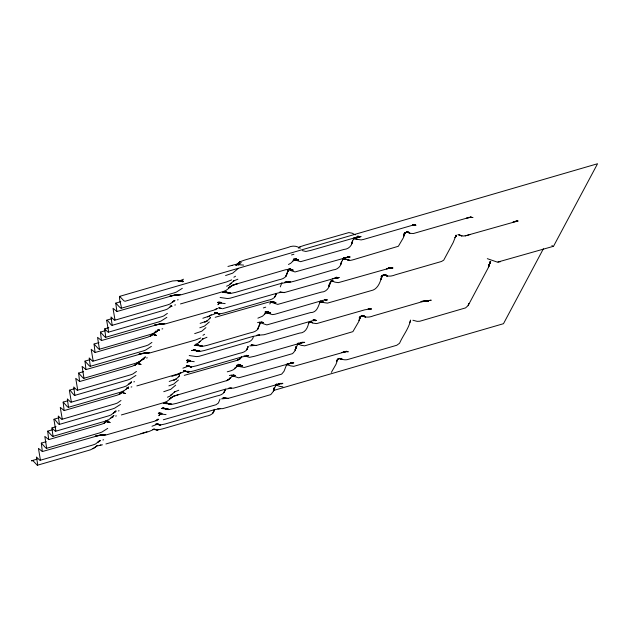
<?xml version="1.0" encoding="UTF-8"?>
<svg xmlns="http://www.w3.org/2000/svg" width="629" height="629" viewBox="0 0 629 629"><rect width="100%" height="100%" fill="white"/><g stroke="black" fill="none" stroke-linecap="round" stroke-linejoin="round"><path stroke-width="0.94" d="M360.126 316.89L358.805 321.474L352.885 331.656L304.703 345.84L301.236 345.329L297.666 343.859M381.952 275.903C380.427 281.886 377.832 289.56 370.961 290.692L327.528 303.115L324.202 302.667L320.405 301.165L323.416 302.297L320.287 301.377L323.078 302.014L320.177 301.59L322.905 301.849L319.949 302.022L321.317 301.315M359.135 320.586L360.684 316.277L359.143 317.999L361.022 316.104L362.988 315.506M380.97 279.598L382.511 275.29L380.97 277.004L382.849 275.109L384.814 274.519M409.801 322.653L410.556 320.075C408.858 328.566 402.969 335.461 399.549 343.253L396.765 345.266L348.82 359.206C345.714 360.464 342.302 359.631 339.346 358.365L342.223 359.206L339.007 358.546L341.657 358.632L338.913 358.577L341.461 358.42L338.465 358.734M455.978 235.403L453.21 242.495L443.736 260.139L441.495 261.475L395.484 274.763C391.859 276.304 387.519 276.988 384.099 274.527L387.267 275.903L383.784 274.763L386.222 274.952L383.478 274.897L384.909 274.488M468.762 303.548L468.212 305.395L468.77 303.799M273.324 391.207L274.425 387.527L273.363 391.057L274.48 387.425L273.403 390.892L276.438 383.824M455.994 235.27L455.247 237.66L456.19 235.175M490.274 261.633L488.222 267.82L468.102 305.608L465.562 307.896L419.826 321.238L417.161 321.364L412.915 320.24M288.121 270.344L285.825 276.375L287.076 273.308C286.682 277.578 282.39 279.221 278.773 279.819L235.419 292.406L230.45 293.46L225.842 292.1M490.274 261.593L488.529 266.861L490.337 261.554M288.145 270.281L287.335 272.711L288.302 270.273M214.575 409.337L213.097 412.624M490.046 262.364L488.552 266.68L490.691 261.46M220.032 399.093L218.428 403.016L216.046 404.73L163.328 419.771M490.478 261.342L488.568 266.256L490.636 261.334M260.107 323.22L257.631 329.321L258.889 326.247C258.488 330.516 254.195 332.167 250.578 332.765L207.232 345.352L202.255 346.406L197.648 345.038M280.275 286.879L281.949 282.649M153.091 429.269L157.62 429.992L162.565 428.892L205.911 416.296C209.512 415.675 213.836 414.181 214.3 409.911M259.816 323.872L259.211 325.35L260.296 323.18M288.318 270.195L287.406 272.404L288.491 270.242M212.987 413.104L214.426 409.715M253.487 336.397C252.929 339.526 250.389 341.767 247.323 342.31L199.149 356.289L196.578 356.612L189.211 355.542M225.402 389.115L223.979 392.512L225.237 389.437C224.836 393.707 220.543 395.358 216.926 395.956L173.58 408.543L168.603 409.597L163.115 407.969L168.603 409.597L162.604 408.048L168.879 409.267L161.511 408.504M248.141 346.414L246.717 349.818L247.968 346.744C247.574 351.013 243.281 352.657 239.665 353.254L196.311 365.85L191.358 366.927L187.639 366.062M276.335 293.476L274.904 296.872L276.162 293.798C275.769 298.067 271.476 299.719 267.86 300.316L224.506 312.904L219.552 313.989L215.047 312.872M330.359 282.492L328.928 286.352L329.958 283.247C329.494 287.752 326.278 292.045 321.34 292.115L277.751 304.405L270.541 302.022M328.936 285.55L330.327 282.547M455.278 237.259L455.962 235.796M273.19 391.592L270.761 394.611L226.904 407.458L222.611 408.646L217.838 408.716L220.488 408.567L213.561 409.927L165.388 423.915L160.434 425L157.596 424.339M328.92 285.275L331.184 280.99L330.437 282.335M308.587 323.377C307.683 327.968 305.057 333.111 299.514 333.103L256.089 345.533L251.537 345.069M353.152 239.688L351.642 243.848L352.468 240.978C352.24 245.483 348.647 249.155 344.079 249.414L300.583 261.68L293.279 259.329L296.102 260.5M543.393 248.762L503.483 323.699L273.426 390.515M342.986 258.81L340.729 264.337L341.555 261.467C341.319 265.981 337.742 269.652 333.166 269.912L294.631 281.1L289.741 282.342L284.858 282.177L290.323 281.776L280.66 283.545L230.072 298.217L227.501 298.547L220.134 297.478M320.255 301.511C318.266 306.142 317.095 312.692 310.427 312.605L266.838 324.902L259.628 322.52M298.272 342.836L295.229 349.905L296.306 346.437L295.198 350.07L296.251 346.54L294.797 351.053L292.587 353.624L244.351 367.462L240.325 366.723L236.874 365.3M286.604 364.702L283.993 371.33L281.674 374.121L237.817 386.969L233.524 388.148L228.752 388.227L231.401 388.069L224.474 389.437L176.309 403.417L171.332 404.471L165.844 402.843M330.469 282.279L331.271 281.006M331.562 280.534L330.555 282.122L331.719 280.652M331.357 372.376L335.957 364.388L337.946 358.978L336.468 361.305L338.111 358.876L336.405 360.692M342.349 259.974L344.047 257.654L342.459 259.753L344.377 257.937L342.522 259.651L344.55 258.102L342.577 259.541L344.731 258.267L342.687 259.329L345.643 259.156L342.915 258.896L345.816 259.313L343.025 258.684L346.147 259.596L343.143 258.464L348.317 259.934M354.434 237.856L353.38 239.264L354.787 238.124M309.869 321.545L308.808 322.944L310.089 321.733M331.75 280.597L330.642 281.957L331.915 280.746M210.314 317.747L207.216 320.971L200.132 323.377M179.399 375.812L176.293 379.043L169.209 381.449M209.394 318.809L210.495 317.519M178.471 376.873L179.572 375.584M269.731 303.956L270.289 303.327M237.896 279.205L233.296 281.084L234.051 280.66L228.862 285.22L226.582 286.203M206.972 337.278L202.373 339.157L203.128 338.724L197.938 343.285L195.658 344.275M178.785 390.216L174.178 392.095L174.933 391.67L169.744 396.231L167.463 397.214M156.023 330.956L152.304 334.848L147.98 337.128L94.995 352.523M139.323 361.29L136.847 363.884L132.522 366.164L79.537 381.559M123.237 390.971L119.353 394.352L117.057 395.201L64.072 410.588M107.779 420.007L103.934 423.372L101.599 424.229L48.614 439.624M219.647 302.926L217.925 304.695L220.606 302.25M188.724 360.991L187.002 362.76L189.683 360.323M160.529 413.937L158.807 415.706L161.488 413.261M157.226 419.645L156.078 420.825L158.091 419M120.807 301.629L115.744 303.194L116.9 311.465L113.016 308.32L114.965 319.815L114.266 320.098L111.011 316.961L112.159 325.224L111.199 324.934L107.606 320.562L106.647 320.279L108.605 331.774L107.897 332.057L104.642 328.912L105.79 337.175L104.831 336.892L100.428 332.088L101.434 340.493L97.558 337.356L99.429 349.134L98.47 348.843L94.059 344.047L95.065 352.452L91.189 349.307L93.139 360.802L92.432 361.085L89.176 357.948L90.332 366.212L89.373 365.929L84.97 361.125L85.976 369.53L82.092 366.385L83.964 378.171L83.004 377.88L78.601 373.076L79.608 381.481L75.732 378.344L77.681 389.838L76.974 390.122L73.719 386.984L74.867 395.248L73.907 394.957L70.322 390.585L69.363 390.294L71.313 401.789L70.605 402.073L67.35 398.935L68.506 407.199L67.547 406.916L63.144 402.112L64.142 410.517L60.266 407.38L62.216 418.875L61.508 419.158L58.253 416.013L59.409 424.276L58.45 423.993L54.857 419.622L53.897 419.331L55.855 430.826L55.148 431.109L51.892 427.972L53.04 436.235L52.081 435.944L47.678 431.148L48.685 439.553L44.808 436.408L46.672 448.186L45.72 447.903L41.31 443.099L42.316 451.504L38.44 448.367L40.39 459.862L39.682 460.145L36.427 457L37.638 463.982L37.331 465.256L32.991 460.758L31.45 460.798L37.064 459.162M115.893 303.052C126.075 315.098 118.629 302.266 119.628 296.377L172.503 280.998L177.74 280.55L182.717 281.485L177.535 280.573L183.157 281.257L177.449 280.62L182.764 280.849L179.642 280.872L183.519 279.221M179.501 373.917L180.798 372.683M209.944 315.852L211.218 314.634M179.021 373.917L180.295 372.698M179.43 374.074L180.696 372.911M310.105 321.702L308.87 322.842L310.223 321.804M215.197 309.814L216.533 308.595M241.772 356.84L239.783 358.852L241.591 356.895C239.688 360.04 235.867 360.637 232.651 361.628L184.266 375.364M174.39 300.536L170.137 303.933L167.723 304.853L114.745 320.24M171.662 305.663L167.408 309.051L164.995 309.979L112.017 325.366M158.28 330.154L154.679 332.961L152.265 333.889L99.28 349.276M131.382 381.929L126.484 385.907L124.07 386.827L71.085 402.222M115.925 410.965L111.026 414.943L108.613 415.863L55.627 431.25M113.841 415.51L108.298 420.062L105.884 420.99L52.899 436.377M99.814 440.583L95.561 443.972L93.147 444.9L40.162 460.286M97.078 445.717L92.982 448.736M174.445 300.434L172.558 302.077L175.051 300.615M169.83 307.204L171.717 305.56M158.359 330.021L157.101 331.113L159.585 329.651M131.422 381.866L128.906 384.06L131.39 382.597M126.177 389.178L128.693 386.992L123.756 391.034L121.342 391.953L68.357 407.34M115.964 410.902L113.448 413.088L115.933 411.625M110.712 418.214L113.865 415.478M99.869 440.481L97.982 442.124L100.467 440.662M95.254 447.243L97.149 445.623M265.941 312.928L262.466 316.253L257.874 318.156M236.425 366.982L237.746 365.874M232.95 375.568L228.814 379.444L226.582 380.655L178.384 394.713L173.533 396.27L169.311 398.755L173.628 396.239M237.935 265.234L241.261 262.505M167.377 313.376L163.705 315.962L161.362 316.804L108.377 332.198M151.911 342.412L148.247 344.999L145.897 345.84L92.911 361.227M136.454 371.44L132.782 374.035L130.439 374.876L77.453 390.263M120.988 400.476L117.324 403.063L114.973 403.904L61.988 419.299M238.234 268.473L232.683 273.151L225.591 275.557M209.347 321.962L204.488 326.097L199.81 327.803M205.919 327.638L201.76 331.224L194.675 333.629M178.424 380.034L173.565 384.162L168.887 385.868M175.695 385.152L170.836 389.288L163.752 391.694M292.933 260.893L294.175 259.919L290.661 263.315L288.459 264.479M264.738 313.84L265.981 312.865M234.373 368.484L236.079 367.139C234.192 370.229 230.473 370.929 227.266 371.802M231.102 283.199L230.088 283.986L230.788 283.443M200.179 341.272L199.165 342.05L199.865 341.508M171.984 394.21L170.97 394.996L171.678 394.454M354.811 238.084L353.49 239.044L354.929 238.202M310.246 321.773L308.925 322.732L310.364 321.883M236.638 366.518L237.817 365.716M298.303 248.062L300.489 246.623L305.324 245.035L348.843 232.588L352.122 233.155L355.259 234.876M95.034 447.486L90.427 449.853L37.331 465.256M236.252 264.557L239.767 262.269L235.859 265.234L239.83 261.923L236.024 265.352L239.963 261.735L244.854 260.005L288.208 247.409C292.123 245.499 296.66 245.648 300.198 248.298M182.316 288.318L176.442 292.053L174.091 292.894L121.106 308.289M166.858 317.346L160.977 321.089L158.634 321.93L105.648 337.317M151.392 346.382L145.519 350.125L143.168 350.966L90.183 366.353M135.935 375.419L130.054 379.153L127.711 379.995L74.725 395.389M120.469 404.447L114.596 408.19L112.245 409.031L59.26 424.418M107.74 428.357L101.859 432.099L99.516 432.941L46.53 448.328M233.87 277.224L235.521 276.233M231.692 279.866L226.55 281.934L180.649 294.915M202.947 335.288L204.598 334.298M200.769 337.93L195.627 339.998L149.733 352.979M144.127 358.687L141.635 360.15L145.417 356.863L139.135 362.037L136.8 362.917L83.822 378.312M319.839 302.234L321.277 301.393M298.563 247.7L300.253 246.804M184.053 371.629L179.847 373.453L136.847 385.907M153.13 429.701L148.924 431.518L105.924 443.972M354.968 238.124L353.6 238.831L356.557 238.658L353.828 238.399L356.729 238.823L353.938 238.187L357.06 239.106L354.056 237.974L357.366 239.319L361.18 239.924L363.664 239.397L411.853 225.449L415.911 225.158L412.86 224.875L415.683 225.339L413.347 224.899M310.404 321.812L309.036 322.52L311.992 322.347L309.264 322.087L312.165 322.504L309.374 321.875L312.495 322.787L309.492 321.655L313.289 323.164L316.615 323.605L364.859 309.798L371.346 308.839L368.162 308.493L371.039 309.083L368.657 308.548M217.799 308.422L213.498 310.262L165.191 323.943M158.689 419.433L154.38 421.273L106.073 434.954M236.182 264.707L237.44 264.086M207.499 316.93L209.764 315.907L202.86 318.258M176.576 374.994L178.84 373.972L171.937 376.323M204.771 322.048L207.035 321.026L204.944 321.969M173.848 380.12L176.112 379.098L174.021 380.042M293.916 254.234L291.526 254.965M265.721 307.172L263.331 307.911M211.116 315.239L217.382 312.865L214.458 313.328M182.921 368.185L189.187 365.811L186.263 366.275M151.998 426.25L158.264 423.875L155.339 424.339M147.005 431.785L140.967 433.609M178.29 394.721L173.533 396.27L167.015 401.357L164.381 402.481L121.389 414.943M227.942 266.468L235.584 264.408L238.407 264.66M497.971 262.018L553.52 246.277L597.55 163.744L125.108 301.244L123.976 300.874L119.628 296.377M302.345 250.625L305.851 251.466L311.009 250.342L359.065 236.583L354.166 237.801L361.093 236.465L358.459 236.653L360.417 236.819L358.105 236.189M116.821 311.536L174.752 295.04L169.885 296.07L180.114 294.631L174.925 294.962L180.271 294.757L177.865 294.757M106.796 320.137L111.71 318.706M180.499 303.933L223.499 291.471L226.133 290.346L232.651 285.259L237.408 283.71L232.651 285.259L228.429 287.744L232.746 285.228L237.503 283.703L285.676 269.723L290.818 269.055L288.082 269.259L293.303 270.187L289.584 268.85L292.619 270.525L289.733 268.897M104.713 328.841L108.809 327.654M100.428 332.088L105.35 330.657M101.363 340.564L159.294 324.077L154.419 325.107L164.649 323.66L159.467 323.99L164.814 323.793L162.408 323.793M457.904 234.696L461.977 235.891L458.973 234.774C462.425 237.149 466.592 235.623 470.122 234.46L518.084 220.936L513.075 221.919L517.761 221.156L515.914 220.897M94.059 344.047L98.981 342.616M84.97 361.125L89.884 359.694M85.898 369.6L143.837 353.105L138.962 354.143L149.191 352.696L144.01 353.026L149.348 352.822L146.942 352.83M78.601 373.076L83.515 371.653M69.505 390.153L74.426 388.73M63.144 402.112L67.24 400.917M297.21 344.716L298.822 344.252M54.047 419.189L58.961 417.758M51.963 427.901L56.06 426.706M47.678 431.148L52.6 429.717M286.297 365.213L288.711 364.513M41.31 443.099L46.231 441.668M42.245 451.575L100.176 435.087L95.301 436.117L105.53 434.67L100.349 435.001L105.696 434.804L103.29 434.804M275.384 385.711L276.988 385.239M466.592 218.177L413.481 233.508L410.383 233.359L406.798 231.865L409.856 233.1L406.649 231.991L408.764 232.038L405.587 232.416L403.708 234.31L405.453 232.471L403.755 234.774L405.328 232.541L403.81 235.961L404.887 232.942L403.48 237.565L398.361 246.261L352.751 259.887L350.267 260.422L347.302 259.848L349.252 259.997M465.208 235.867L470.122 234.46M363.075 315.475L361.651 315.884L364.395 315.939L361.919 315.774L365.363 316.843L362.273 315.514C365.693 317.975 370.033 317.291 373.657 315.75L421.611 301.873L426.352 300.992L421.194 301.621L431.227 300.198L421.029 301.48L428.695 300.866L425.377 300.914L428.286 301.338L425.723 300.992M471.325 217.052L466.404 218.224L471.168 217.186L468.165 217.469L472.992 217.5L470.178 217.28L470.822 217.335M215.189 317.291L268.402 302.179L273.536 301.503L270.808 301.708L276.021 302.635L272.892 301.692L275.337 302.974L273.065 301.723M222.446 308.76L275.549 293.649L279.685 292.587L284.607 292.375M249.776 345.911L256.412 345.321M221.581 398.857L228.217 398.267M177.457 299.915L178.211 299.75M161.999 328.951L162.754 328.786M146.533 357.987L147.288 357.815M133.804 381.897L134.559 381.724M118.338 410.926L119.101 410.761M102.881 439.962L103.636 439.797M257.56 322.598L260.036 322.048L263.559 322.693L261.499 321.749M229.365 375.537L231.842 374.994L235.364 375.639L233.304 374.687M97.464 445.875L102.433 444.805M237.298 364.749L242.44 365.74L238.808 364.6L242.047 366.031L238.65 364.49L241.866 366.094L239.059 364.647M174.728 305.041L175.499 304.892M131.076 387.016L131.838 386.874M115.61 416.052L116.381 415.903M100.153 445.088L100.915 444.939M500.535 261.664L497.397 262.136L487.302 258.668M225.434 292.029L222.454 292.367L230.725 293.13L224.451 291.919L230.45 293.46L225.905 292.108M197.239 344.967L194.259 345.313L202.53 346.076L196.256 344.857L202.255 346.406L197.71 345.054M194.51 350.094L191.53 350.439L199.841 350.825L193.858 350.259L199.692 351.43L193.528 349.983L199.527 351.525L204.496 350.479L252.669 336.491L259.596 335.131L256.947 335.281L259.596 335.131M166.315 403.04L163.336 403.378L171.607 404.14L165.333 402.93L171.332 404.471L165.875 402.851M161.354 408.418L163.587 408.158M268.096 311.559L265.108 311.882L270.635 312.794L266.995 311.654L270.242 313.093L266.845 311.552L270.061 313.148L267.254 311.709M282.877 386.827L279.41 386.316L275.84 384.846M217.406 302.596L225.166 303.626M186.483 360.669L194.243 361.691M158.288 413.607L166.048 414.637M330.98 281.312L333.637 281.187L331.318 280.668L334.887 282.138L338.355 282.649L391.411 267.655L386.497 268.85L391.246 267.757L388.211 267.978L393.023 267.978L391.089 267.702M158.021 429.418L152.611 429.473L157.958 429.764L154.081 429.34M183.534 371.401L188.952 371.362M279.732 292.131L284.371 292.556L337.23 277.578L332.332 278.796L339.267 277.452L336.633 277.641L338.591 277.806L336.279 277.185M280.904 383.344L282.382 383.619L280.243 383.533L282.877 383.344L275.942 384.689L280.841 383.462L227.895 398.471L223.342 398.015M231.787 265.469L232.628 265.485M281.517 292.477L284.284 292.587L280.062 292.139M258.778 335.171L264.031 334.746L312.212 320.79L316.206 320.35L313.273 319.736M253.322 345.423L256.089 345.533L251.175 344.92M225.135 398.361L227.895 398.471L222.981 397.866M217.878 302.242L220.653 302.376M186.962 360.307L189.73 360.441M158.767 413.253L160.615 413.339M237.99 264.62L243.627 265.1M189.785 360.323L187.065 360.071L190.367 360.944L188.008 360.205M161.59 413.269L158.87 413.017L162.172 413.882L159.027 412.907M325.107 299.553L327.119 299.86L323.125 300.292L274.944 314.248L272.388 314.618L265.084 312.275L267.907 313.446M293.68 258.857L298.437 260.147L295.04 258.605L298.303 260.194L295.685 258.889M325.193 299.687L327.033 299.899L324.721 299.522M214.953 313.077L219.82 313.659M186.766 366.015L191.625 366.597M184.038 371.141L188.897 371.723M156.81 424.205L160.702 424.669M286.973 282.232L285.849 282.051M182.78 281.509L178.314 280.793L182.614 281.745M214.937 313.116L219.718 313.887L214.52 312.857M186.742 366.054L191.523 366.825L187.19 365.968M184.014 371.181L188.794 371.951L183.597 370.921L188.629 372.053L193.583 370.968L241.756 356.981L248.683 355.621L246.033 355.778L247.912 355.77L246.348 355.299M155.819 424.127L160.599 424.897L157.132 424.213M301.991 342.223L304.703 342.349L297.776 343.693L302.667 342.475L254.611 356.25L249.461 357.358L244.036 355.715M280.259 292.233L281.745 292.516M251.325 345.03L253.55 345.463M223.13 397.976L225.355 398.409M153.775 429.151L157.336 429.882L153.924 429.175M105.641 421.076L107.315 421.43M218.806 307.872L221.471 308.438L218.876 307.825M177.865 280.581L183.047 281.753M214.497 312.872L219.552 313.989L215.11 312.88M346.044 351.281L348.301 351.784L343.646 351.666L346.681 351.446L341.932 352.531L346.846 351.344L293.79 366.337L290.323 365.819L286.753 364.356M187.143 365.999L191.358 366.927L186.915 365.819M157.069 424.253L160.434 425L156.88 424.111M216.242 312.967L217.909 313.36M171.56 306.331L172.024 306.441L170.184 305.93M158.822 330.241L159.286 330.351L157.447 329.84M143.365 359.277L143.829 359.387M127.899 388.305L128.363 388.415L126.523 387.904M112.442 417.341L112.905 417.452M413.324 224.915L415.525 225.457L413.222 224.868M184.187 370.945L188.629 372.053L184.124 370.937M186.852 365.811L191.137 366.904L187.473 365.889M157.643 424.316L160.214 424.976L157.462 424.205M153.075 334.376L155.756 335.068L153.177 334.392M136.721 363.177L140.298 364.105M105.798 421.241L109.375 422.169L105.931 421.265M218.813 302.219L221.29 302.871L218.931 302.14M239.555 366.275L236.826 365.543L240.074 366.613L236.858 365.378L240.136 366.652M347.963 256.899L349.504 257.316L347.546 257.151L350.18 256.962L343.245 258.307L348.144 257.08L295.032 271.956L287.823 269.574M325.224 299.593L326.766 300.009L324.572 299.467L326.254 300.253L324.674 299.514L326.86 299.97L324.871 299.49M151.966 334.196L156.558 335.477L152.682 334.4M136.501 363.224L141.1 364.506L137.224 363.436M122.883 392.771L125.635 393.542L122.616 392.708M105.578 421.296L110.177 422.578L106.301 421.501M413.206 224.883L415.447 225.52L412.876 224.773M368.641 308.564L370.882 309.201L368.421 308.485M194.07 349.905L199.527 351.525L194.919 350.164M390.122 267.569L392.559 268.339L390.939 267.757M280.235 383.328L281.855 383.847M226.534 292.147L230.23 293.421L226.872 292.202M198.339 345.085L202.035 346.367L200.352 345.753M196.539 350.534L199.307 351.493L195.108 349.968M168.344 403.472L171.112 404.431L168.596 403.519M165.616 408.598L168.383 409.558L165.867 408.646M368.405 308.501L370.725 309.326L368.303 308.462M313.25 319.744L315.593 320.617L313.84 319.957M233.941 376.401L231.433 375.466L238.643 377.84L291.754 362.972L286.855 364.191L293.79 362.847L290.331 362.579L292.768 363.35L291.101 362.658M324.831 299.514L326.42 300.159L324.753 299.467M291.038 362.689L292.642 363.42L290.936 362.626M313.761 320.004L315.341 320.751L313.619 319.925M358.137 236.378L359.741 237.172L357.626 236.056M347.224 256.876L348.828 257.67L347.412 256.923M336.311 277.365L337.915 278.16L336.499 277.42M295.654 258.896L298.17 260.241L295.316 258.7M295.253 258.668L298.122 260.257M267.38 311.811L269.88 313.218L266.995 311.591M238.352 364.285L241.693 366.164L238.8 364.537M552.93 246.356L551.924 245.483M360.252 316.709L359.198 320.247L360.315 316.623M382.078 275.722L381.025 279.26L382.149 275.636M455.883 235.961L455.254 237.565L455.907 235.954M405.1 232.714L403.81 235.851L405.131 232.683M455.907 235.906L455.262 237.463L455.962 235.844M405.17 232.651L403.81 235.608L405.249 232.596M405.288 232.565L403.794 235.207L405.328 232.541M241.536 356.895L239.759 358.907L241.591 356.895M230.623 377.392L228.846 379.405L230.678 377.392M141.25 360.456L139.221 361.997L141.25 360.456M136.87 363.837L134.858 365.3L136.87 363.837M121.413 392.866L119.353 394.352L121.413 392.866M152.336 334.801L150.276 336.287L152.304 334.848M105.947 421.902L103.887 423.388L105.924 421.949M156.81 331.404L154.805 332.78L156.904 331.373M239.641 359.002L237.455 360.189L239.641 359.002M228.728 379.491L226.542 380.687L228.728 379.491M227.8 398.487L225.009 398.33L227.8 398.487M316.12 320.389L313.218 319.98L316.033 320.428M415.683 225.339L412.726 224.805L415.604 225.402M386.788 275.518L383.745 274.779L386.788 275.518M387.039 275.738L383.871 274.708L387.039 275.738M365.213 316.725L362.037 315.703L365.213 316.725M240.003 366.573L236.826 365.543L240.003 366.573M326.593 300.08L325.059 299.577L326.593 300.08M270.415 313.006L267.152 311.764L270.328 313.053M387.189 275.856L383.989 274.629L387.267 275.903M365.363 316.843L362.155 315.616L365.441 316.89"/></g></svg>
